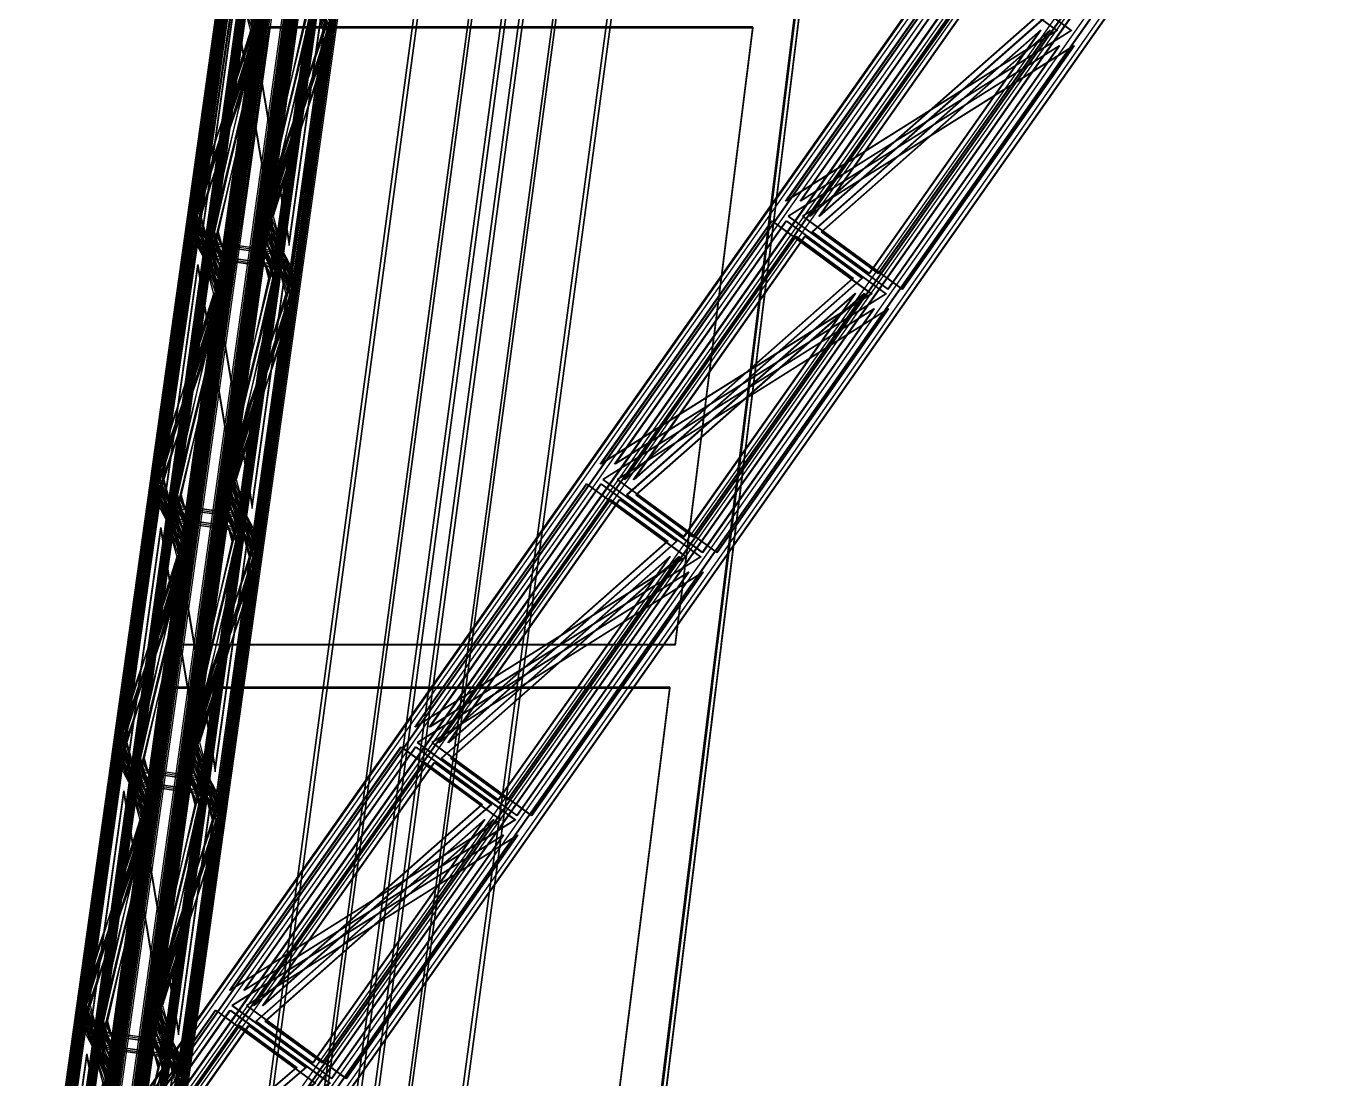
# Model space of a CAD drawing. Header units: millimetres. Extents: x -48000 to 1060615, y -2000 to 333000.
# Drawn here: x -16786 to -11377, y 80942 to 85275 of the extents above; entities that cross this region are included whole.
import ezdxf

# ---------------------------------------------------------------- set-up
doc = ezdxf.new("R2010")
doc.units = ezdxf.units.MM
doc.layers.add('D-STR-STRC', color=7, linetype='Continuous', lineweight=25)

msp = doc.modelspace()

# ---------------------------------------------------------------- linework, layer by layer
at = {"layer": 'D-STR-STRC'}
for points in [[(-16786.1, 80186.74), (-7623.78, 93186.74)], [(-16770.18, 80175.07), (-7607.85, 93175.07)], [(-16723.6, 80186.74), (-7561.28, 93186.74)], [(-16722.02, 80160.89), (-14897.37, 93160.89)], [(-16714.17, 80174.39), (-14889.51, 93174.39)], [(-16710.54, 80163.49), (-14885.89, 93163.49)], [(-16707.68, 80175.07), (-7545.35, 93175.07)], [(-16707.67, 80186.74), (-14883.02, 93186.74)], [(-16704.5, 80175.07), (-14879.85, 93175.07)], [(-16411.48, 80160.89), (-14586.83, 93160.89)], [(-16401.72, 80174.39), (-14577.07, 93174.39)], [(-16398.1, 80163.49), (-14573.44, 93163.49)], [(-16393.83, 80186.74), (-14569.18, 93186.74)], [(-16390.66, 80175.07), (-14566.01, 93175.07)], [(-16731.67, 80146.24), (-14907.02, 93146.24)], [(-16726.81, 80137.1), (-14902.16, 93137.1)], [(-16717.85, 80150.83), (-14893.2, 93150.83)], [(-16687.76, 80122.55), (-7525.43, 93122.55)], [(-16671.83, 80110.88), (-7509.5, 93110.88)], [(-16646.74, 80122.55), (-7484.41, 93122.55)], [(-16645.7, 80105.58), (-14821.05, 93105.58)], [(-16640.55, 80114.44), (-14815.9, 93114.44)], [(-16636.93, 80103.54), (-14812.27, 93103.54)], [(-16636.28, 80122.55), (-14811.63, 93122.55)], [(-16633.11, 80110.88), (-14808.46, 93110.88)], [(-16630.81, 80110.88), (-7468.49, 93110.88)], [(-16441.91, 80105.58), (-14617.26, 93105.58)], [(-16435.5, 80114.44), (-14610.85, 93114.44)], [(-16431.88, 80103.54), (-14607.23, 93103.54)], [(-16430.33, 80122.55), (-14605.68, 93122.55)], [(-16427.16, 80110.88), (-14602.51, 93110.88)], [(-16423.84, 80146.24), (-14599.19, 93146.24)], [(-16418.98, 80137.1), (-14594.33, 93137.1)], [(-16407.31, 80150.83), (-14582.66, 93150.83)], [(-16652.03, 80095.97), (-14827.38, 93095.97)], [(-16647.17, 80086.83), (-14822.52, 93086.83)], [(-16641.53, 80095.53), (-14816.88, 93095.53)], [(-16450.02, 80095.97), (-14625.37, 93095.97)], [(-16445.16, 80086.83), (-14620.51, 93086.83)], [(-16437.74, 80095.53), (-14613.09, 93095.53)], [(-16717.87, 80038.13), (-14893.22, 93038.13)], [(-16717.87, 80038.13), (-14893.22, 93038.13)], [(-16717.87, 80022.73), (-14893.22, 93022.73)], [(-16717.87, 80022.73), (-14893.22, 93022.73)], [(-16717.86, 80030.58), (-14893.21, 93030.58)], [(-16698.07, 80035.36), (-14873.42, 93035.36)], [(-16698.07, 80035.36), (-14873.42, 93035.36)], [(-16698.07, 80019.96), (-14873.42, 93019.96)], [(-16698.07, 80019.96), (-14873.42, 93019.96)], [(-16698.06, 80027.8), (-14873.41, 93027.8)], [(-16301.94, 79972.2), (-14477.29, 92972.2)], [(-16301.93, 79980.04), (-14477.28, 92980.04)], [(-16301.93, 79980.04), (-14477.28, 92980.04)], [(-16301.93, 79964.64), (-14477.28, 92964.64)], [(-16301.93, 79964.64), (-14477.28, 92964.64)], [(-16282.14, 79969.42), (-14457.48, 92969.42)], [(-16282.13, 79977.27), (-14457.47, 92977.27)], [(-16282.13, 79977.27), (-14457.47, 92977.27)], [(-16282.13, 79961.87), (-14457.47, 92961.87)], [(-16282.13, 79961.87), (-14457.47, 92961.87)], [(-16572.84, 79889.12), (-14748.19, 92889.12)], [(-16568.12, 79896.46), (-14743.47, 92896.46)], [(-16564.5, 79885.56), (-14739.85, 92885.56)], [(-16562.26, 79904.47), (-14737.61, 92904.47)], [(-16558.09, 79894.42), (-14733.44, 92894.42)], [(-16554.84, 79913.17), (-14730.19, 92913.17)], [(-16549.98, 79904.03), (-14725.33, 92904.03)], [(-16369.19, 79889.12), (-7206.86, 92889.12)], [(-16366.89, 79889.12), (-14542.24, 92889.12)], [(-16363.07, 79896.46), (-14538.42, 92896.46)], [(-16359.45, 79885.56), (-14534.8, 92885.56)], [(-16358.47, 79904.47), (-14533.82, 92904.47)], [(-16354.3, 79894.42), (-14529.65, 92894.42)], [(-16352.83, 79913.17), (-14528.18, 92913.17)], [(-16347.97, 79904.03), (-14523.32, 92904.03)], [(-16328.17, 79889.12), (-7165.85, 92889.12)], [(-16601.9, 79836.51), (-14777.25, 92836.51)], [(-16592.69, 79849.17), (-14768.04, 92849.17)], [(-16588.52, 79839.11), (-14763.87, 92839.11)], [(-16581.02, 79862.9), (-14756.37, 92862.9)], [(-16576.16, 79853.76), (-14751.51, 92853.76)], [(-16569.67, 79877.45), (-14745.02, 92877.45)], [(-16363.72, 79877.45), (-14539.06, 92877.45)], [(-16353.26, 79877.45), (-7190.93, 92877.45)], [(-16312.24, 79877.45), (-7149.92, 92877.45)], [(-16289.46, 79836.51), (-14464.8, 92836.51)], [(-16282.15, 79849.17), (-14457.5, 92849.17)], [(-16277.98, 79839.11), (-14453.32, 92839.11)], [(-16273.19, 79862.9), (-14448.54, 92862.9)], [(-16268.33, 79853.76), (-14443.68, 92853.76)], [(-16609.34, 79824.93), (-14784.69, 92824.93)], [(-16606.17, 79813.26), (-14781.51, 92813.26)], [(-16598.28, 79825.61), (-14773.63, 92825.61)], [(-16295.5, 79824.93), (-14470.85, 92824.93)], [(-16292.33, 79813.26), (-14467.68, 92813.26)], [(-16292.32, 79824.93), (-7130, 92824.93)], [(-16285.83, 79825.61), (-14461.18, 92825.61)], [(-16276.4, 79813.26), (-7114.07, 92813.26)], [(-16229.82, 79824.93), (-7067.5, 92824.93)], [(-16213.9, 79813.26), (-7051.57, 92813.26)], [(-16749.62, 79921.42), (-15560.35, 88078.58)], [(-16749.62, 79921.42), (-15560.35, 88078.58)], [(-16729.62, 79921.42), (-15540.35, 88078.58)], [(-14291.75, 79921.42), (-13280.91, 88078.58)], [(-14271.75, 79921.42), (-13260.91, 88078.58)], [(-14271.75, 79921.42), (-13260.91, 88078.58)]]:
    msp.add_lwpolyline(points, dxfattribs=at)
for points in [[(-16786.1, 80186.74), (-16276.4, 79813.26), (-7114.07, 92813.26), (-7623.78, 93186.74)], [(-16782.98, 80186.74), (-16273.27, 79813.26), (-7110.94, 92813.26), (-7620.65, 93186.74)], [(-16726.73, 80186.74), (-16217.02, 79813.26), (-7054.69, 92813.26), (-7564.4, 93186.74)], [(-16723.6, 80186.74), (-16213.9, 79813.26), (-7051.57, 92813.26), (-7561.28, 93186.74)], [(-16722.02, 80160.89), (-16588.52, 79839.11), (-14763.87, 92839.11), (-14897.37, 93160.89)], [(-16714.17, 80174.39), (-16598.28, 79825.61), (-14773.63, 92825.61), (-14889.51, 93174.39)], [(-16707.67, 80186.74), (-16606.17, 79813.26), (-14781.51, 92813.26), (-14883.02, 93186.74)], [(-16706.5, 80160.89), (-16572.99, 79839.11), (-14748.34, 92839.11), (-14881.85, 93160.89)], [(-16698.54, 80174.39), (-16582.66, 79825.61), (-14758.01, 92825.61), (-14873.89, 93174.39)], [(-16691.98, 80186.74), (-16590.47, 79813.26), (-14765.82, 92813.26), (-14867.33, 93186.74)], [(-16427.01, 80160.89), (-16293.5, 79839.11), (-14468.85, 92839.11), (-14602.36, 93160.89)], [(-16417.34, 80174.39), (-16301.46, 79825.61), (-14476.81, 92825.61), (-14592.69, 93174.39)], [(-16411.48, 80160.89), (-16277.98, 79839.11), (-14453.32, 92839.11), (-14586.83, 93160.89)], [(-16409.53, 80186.74), (-16308.02, 79813.26), (-14483.37, 92813.26), (-14584.88, 93186.74)], [(-16401.72, 80174.39), (-16285.83, 79825.61), (-14461.18, 92825.61), (-14577.07, 93174.39)], [(-16393.83, 80186.74), (-16292.33, 79813.26), (-14467.68, 92813.26), (-14569.18, 93186.74)], [(-16731.67, 80146.24), (-16576.16, 79853.76), (-14751.51, 92853.76), (-14907.02, 93146.24)], [(-16716.28, 80146.24), (-16560.77, 79853.76), (-14736.12, 92853.76), (-14891.63, 93146.24)], [(-16687.76, 80122.55), (-16353.26, 79877.45), (-7190.93, 92877.45), (-7525.43, 93122.55)], [(-16684.63, 80122.55), (-16350.13, 79877.45), (-7187.81, 92877.45), (-7522.31, 93122.55)], [(-16649.87, 80122.55), (-16315.37, 79877.45), (-7153.04, 92877.45), (-7487.54, 93122.55)], [(-16646.74, 80122.55), (-16312.24, 79877.45), (-7149.92, 92877.45), (-7484.41, 93122.55)], [(-16645.7, 80105.58), (-16558.09, 79894.42), (-14733.44, 92894.42), (-14821.05, 93105.58)], [(-16640.55, 80114.44), (-16564.5, 79885.56), (-14739.85, 92885.56), (-14815.9, 93114.44)], [(-16636.28, 80122.55), (-16569.67, 79877.45), (-14745.02, 92877.45), (-14811.63, 93122.55)], [(-16630.18, 80105.58), (-16542.56, 79894.42), (-14717.91, 92894.42), (-14805.52, 93105.58)], [(-16624.92, 80114.44), (-16548.88, 79885.56), (-14724.22, 92885.56), (-14800.27, 93114.44)], [(-16620.59, 80122.55), (-16553.98, 79877.45), (-14729.33, 92877.45), (-14795.94, 93122.55)], [(-16457.44, 80105.58), (-16369.82, 79894.42), (-14545.17, 92894.42), (-14632.79, 93105.58)], [(-16451.12, 80114.44), (-16375.08, 79885.56), (-14550.42, 92885.56), (-14626.47, 93114.44)], [(-16446.02, 80122.55), (-16379.41, 79877.45), (-14554.76, 92877.45), (-14621.37, 93122.55)], [(-16441.91, 80105.58), (-16354.3, 79894.42), (-14529.65, 92894.42), (-14617.26, 93105.58)], [(-16439.23, 80146.24), (-16283.72, 79853.76), (-14459.07, 92853.76), (-14614.58, 93146.24)], [(-16435.5, 80114.44), (-16359.45, 79885.56), (-14534.8, 92885.56), (-14610.85, 93114.44)], [(-16430.33, 80122.55), (-16363.72, 79877.45), (-14539.06, 92877.45), (-14605.68, 93122.55)], [(-16423.84, 80146.24), (-16268.33, 79853.76), (-14443.68, 92853.76), (-14599.19, 93146.24)], [(-16652.03, 80095.97), (-16549.98, 79904.03), (-14725.33, 92904.03), (-14827.38, 93095.97)], [(-16636.64, 80095.97), (-16534.59, 79904.03), (-14709.94, 92904.03), (-14811.99, 93095.97)], [(-16465.41, 80095.97), (-16363.36, 79904.03), (-14538.71, 92904.03), (-14640.76, 93095.97)], [(-16450.02, 80095.97), (-16347.97, 79904.03), (-14523.32, 92904.03), (-14625.37, 93095.97)], [(-16282.13, 79977.27), (-16717.87, 80038.13), (-14893.22, 93038.13), (-14457.47, 92977.27)], [(-16282.13, 79977.27), (-16717.87, 80038.13), (-14893.22, 93038.13), (-14457.47, 92977.27)], [(-16282.13, 79976.15), (-16717.87, 80037.01), (-14893.22, 93037.01), (-14457.47, 92976.15)], [(-16282.13, 79976.15), (-16717.87, 80037.01), (-14893.22, 93037.01), (-14457.47, 92976.15)], [(-16282.13, 79962.99), (-16717.87, 80023.85), (-14893.22, 93023.85), (-14457.47, 92962.99)], [(-16282.13, 79962.99), (-16717.87, 80023.85), (-14893.22, 93023.85), (-14457.47, 92962.99)], [(-16282.13, 79961.87), (-16717.87, 80022.73), (-14893.22, 93022.73), (-14457.47, 92961.87)], [(-16282.13, 79961.87), (-16717.87, 80022.73), (-14893.22, 93022.73), (-14457.47, 92961.87)], [(-16282.14, 79969.42), (-16717.86, 80030.58), (-14893.21, 93030.58), (-14457.48, 92969.42)], [(-16749.62, 79923.39), (-14271.75, 79923.39), (-13260.91, 88080.55), (-15560.35, 88080.55)], [(-16749.62, 79921.42), (-14271.75, 79921.42), (-13260.91, 88078.58), (-15560.35, 88078.58)], [(-14271.75, 79919.11), (-16749.62, 79919.11), (-15560.35, 88076.27), (-13260.91, 88076.27)], [(-16733.79, 79919.11), (-16733.79, 79919.11), (-15544.52, 88076.27), (-15544.52, 88076.27)], [(-14287.63, 79923.39), (-14287.63, 79923.39), (-13276.79, 88080.55), (-13276.79, 88080.55)], [(-15480.03, 79943.35), (-15900.11, 80056.65), (-14821.27, 88056.65), (-14401.18, 87943.35)], [(-15900.11, 80056.65), (-15883.14, 80056.65), (-14804.29, 88056.65), (-14821.27, 88056.65)], [(-15883.14, 80056.65), (-15900.11, 80056.65), (-14821.27, 88056.65), (-14804.29, 88056.65)], [(-15900.11, 80056.65), (-15480.03, 79943.35), (-14401.18, 87943.35), (-14821.27, 88056.65)], [(-15883.14, 80056.65), (-15679.35, 80001.69), (-14600.5, 88001.69), (-14804.29, 88056.65)], [(-15679.35, 80001.69), (-15883.14, 80056.65), (-14804.29, 88056.65), (-14600.5, 88001.69)], [(-15333.15, 80001.69), (-15536.94, 80056.65), (-14458.1, 88056.65), (-14254.3, 88001.69)], [(-15536.94, 80056.65), (-15519.97, 80056.65), (-14441.12, 88056.65), (-14458.1, 88056.65)], [(-15519.97, 80056.65), (-15536.94, 80056.65), (-14458.1, 88056.65), (-14441.12, 88056.65)], [(-15536.94, 80056.65), (-15333.15, 80001.69), (-14254.3, 88001.69), (-14458.1, 88056.65)], [(-15519.97, 80056.65), (-15099.89, 79943.35), (-14021.04, 87943.35), (-14441.12, 88056.65)], [(-15099.89, 79943.35), (-15519.97, 80056.65), (-14441.12, 88056.65), (-14021.04, 87943.35)], [(-15679.35, 80001.69), (-15333.15, 80001.69), (-14254.3, 88001.69), (-14600.5, 88001.69)], [(-15333.15, 80001.69), (-15679.35, 80001.69), (-14600.5, 88001.69), (-14254.3, 88001.69)], [(-15320.65, 79998.31), (-15666.85, 79998.31), (-14588, 87998.31), (-14241.8, 87998.31)], [(-15666.85, 79998.31), (-15463.06, 79943.35), (-14384.21, 87943.35), (-14588, 87998.31)], [(-15463.06, 79943.35), (-15666.85, 79998.31), (-14588, 87998.31), (-14384.21, 87943.35)], [(-15666.85, 79998.31), (-15320.65, 79998.31), (-14241.8, 87998.31), (-14588, 87998.31)], [(-15116.86, 79943.35), (-15320.65, 79998.31), (-14241.8, 87998.31), (-14038.01, 87943.35)], [(-15320.65, 79998.31), (-15116.86, 79943.35), (-14038.01, 87943.35), (-14241.8, 87998.31)], [(-15463.06, 79943.35), (-15480.03, 79943.35), (-14401.18, 87943.35), (-14384.21, 87943.35)], [(-15480.03, 79943.35), (-15463.06, 79943.35), (-14384.21, 87943.35), (-14401.18, 87943.35)], [(-15099.89, 79943.35), (-15116.86, 79943.35), (-14038.01, 87943.35), (-14021.04, 87943.35)], [(-15116.86, 79943.35), (-15099.89, 79943.35), (-14021.04, 87943.35), (-14038.01, 87943.35)], [(-16096.67, 84536.78), (-15956.74, 85533.67), (-15849.32, 85274.74)], [(-16090.17, 84546.71), (-15949.89, 85546.2), (-15856.64, 85265.54)], [(-16084.85, 84555.61), (-15944.19, 85557.74), (-15862.51, 85257.2)], [(-16081.14, 84536.78), (-15941.22, 85533.67), (-15833.79, 85274.74)], [(-16074.55, 84546.71), (-15934.27, 85546.2), (-15841.02, 85265.54)], [(-16069.16, 84555.61), (-15928.5, 85557.74), (-15846.82, 85257.2)], [(-15801.65, 84536.78), (-15661.73, 85533.67), (-15554.3, 85274.74)], [(-15793.35, 84546.71), (-15653.06, 85546.2), (-15559.81, 85265.54)], [(-15786.7, 84555.61), (-15646.05, 85557.74), (-15564.36, 85257.2)], [(-15786.12, 84536.78), (-15646.2, 85533.67), (-15538.77, 85274.74)], [(-15777.72, 84546.71), (-15637.44, 85546.2), (-15544.19, 85265.54)], [(-15771.01, 84555.61), (-15630.35, 85557.74), (-15548.67, 85257.2)], [(-13658.64, 84555.61), (-12952.35, 85557.74), (-12542.19, 85257.2)], [(-13655.52, 84555.61), (-12949.23, 85557.74), (-12539.07, 85257.2)], [(-13599.27, 84555.61), (-12892.98, 85557.74), (-12482.82, 85257.2)], [(-13596.15, 84555.61), (-12889.85, 85557.74), (-12479.69, 85257.2)], [(-16104.68, 84525.78), (-15965.11, 85520.17), (-15839.98, 85284.81)], [(-16089.29, 84525.78), (-15949.72, 85520.17), (-15824.58, 85284.81)], [(-16025.04, 84475.51), (-15885.47, 85469.9), (-15813.8, 85335.08)], [(-16020.35, 84481.47), (-15880.42, 85478.37), (-15818.89, 85330.05)], [(-16016.55, 84486.77), (-15876.27, 85486.25), (-15822.85, 85325.49)], [(-16013.46, 84491.42), (-15872.8, 85493.54), (-15826.02, 85321.39)], [(-16009.65, 84475.51), (-15870.08, 85469.9), (-15798.4, 85335.08)], [(-16004.82, 84481.47), (-15864.9, 85478.37), (-15803.36, 85330.05)], [(-16000.93, 84486.77), (-15860.65, 85486.25), (-15807.23, 85325.49)], [(-15997.77, 84491.42), (-15857.11, 85493.54), (-15810.32, 85321.39)], [(-15838.42, 84475.51), (-15698.85, 85469.9), (-15627.17, 85335.08)], [(-15832.08, 84481.47), (-15692.16, 85478.37), (-15630.62, 85330.05)], [(-15827.13, 84486.77), (-15686.85, 85486.25), (-15633.43, 85325.49)], [(-15823.2, 84491.42), (-15682.54, 85493.54), (-15635.75, 85321.39)], [(-15823.03, 84475.51), (-15683.46, 85469.9), (-15611.78, 85335.08)], [(-15816.55, 84481.47), (-15676.63, 85478.37), (-15615.09, 85330.05)], [(-15812.24, 84525.78), (-15672.67, 85520.17), (-15547.54, 85284.81)], [(-15811.51, 84486.77), (-15671.22, 85486.25), (-15617.81, 85325.49)], [(-15807.5, 84491.42), (-15666.85, 85493.54), (-15620.06, 85321.39)], [(-15796.85, 84525.78), (-15657.28, 85520.17), (-15532.15, 85284.81)], [(-13560.3, 84491.42), (-12854, 85493.54), (-12619.06, 85321.39)], [(-13557.17, 84491.42), (-12850.88, 85493.54), (-12615.93, 85321.39)], [(-13522.41, 84491.42), (-12816.11, 85493.54), (-12581.17, 85321.39)], [(-13519.28, 84491.42), (-12812.99, 85493.54), (-12578.04, 85321.39)], [(-15703.47, 84387.76), (-15565.28, 85372.3), (-15877.24, 85415.87)], [(-15703.47, 84387.76), (-15565.28, 85372.3), (-15877.24, 85415.87)], [(-15754.27, 84349.53), (-16066.23, 84393.1), (-15928.04, 85377.64)], [(-15754.27, 84349.53), (-16066.23, 84393.1), (-15928.04, 85377.64)], [(-15754.27, 84348.41), (-16066.23, 84391.98), (-15928.04, 85376.52)], [(-15754.27, 84348.41), (-16066.23, 84391.98), (-15928.04, 85376.52)], [(-15754.27, 84335.25), (-16066.23, 84378.82), (-15928.04, 85363.36)], [(-15754.27, 84335.25), (-16066.23, 84378.82), (-15928.04, 85363.36)], [(-15754.27, 84334.13), (-16066.23, 84377.7), (-15928.04, 85362.24)], [(-15754.27, 84334.13), (-16066.23, 84377.7), (-15928.04, 85362.24)], [(-15754.27, 84341.8), (-16066.21, 84385.59), (-15928.06, 85369.89)], [(-15703.47, 84386.64), (-15565.28, 85371.18), (-15877.24, 85414.75)], [(-15703.47, 84386.64), (-15565.28, 85371.18), (-15877.24, 85414.75)], [(-15703.45, 84380.11), (-15565.3, 85364.41), (-15877.24, 85408.2)], [(-15703.47, 84373.48), (-15565.28, 85358.02), (-15877.24, 85401.59)], [(-15703.47, 84373.48), (-15565.28, 85358.02), (-15877.24, 85401.59)], [(-15703.47, 84372.36), (-15565.28, 85356.9), (-15877.24, 85400.47)], [(-15703.47, 84372.36), (-15565.28, 85356.9), (-15877.24, 85400.47)], [(-16340.33, 82728.74), (-16340.33, 82728.74), (-15969.64, 85271.26), (-15969.64, 85271.26)], [(-16324.5, 82726.44), (-16324.5, 82726.44), (-15953.81, 85268.95), (-15953.81, 85268.95)], [(-14113.03, 82728.74), (-16151.17, 82728.74), (-15784.84, 85271.26), (-13793.6, 85271.26)], [(-14113.03, 82726.44), (-16151.17, 82726.44), (-15784.84, 85268.95), (-13793.6, 85268.95)], [(-16151.13, 82730.96), (-14112.99, 82730.96), (-13793.63, 85272.97), (-15784.87, 85272.97)], [(-16151.13, 82729), (-14112.99, 82729), (-13793.63, 85271), (-15784.87, 85271)], [(-16019.73, 84414.92), (-15948.05, 84280.1), (-15808.48, 85274.49)], [(-16016.42, 84419.95), (-15954.88, 84271.63), (-15814.96, 85268.53)], [(-16013.7, 84424.51), (-15960.29, 84263.75), (-15820, 85263.23)], [(-16011.45, 84428.61), (-15964.66, 84256.46), (-15824.01, 85258.58)], [(-16004.34, 84414.92), (-15932.66, 84280.1), (-15793.09, 85274.49)], [(-16000.89, 84419.95), (-15939.35, 84271.63), (-15799.43, 85268.53)], [(-15998.08, 84424.51), (-15944.67, 84263.75), (-15804.38, 85263.23)], [(-15995.76, 84428.61), (-15948.97, 84256.46), (-15808.32, 85258.58)], [(-15833.11, 84414.92), (-15761.43, 84280.1), (-15621.86, 85274.49)], [(-15828.15, 84419.95), (-15766.61, 84271.63), (-15626.69, 85268.53)], [(-15824.28, 84424.51), (-15770.87, 84263.75), (-15630.58, 85263.23)], [(-15821.19, 84428.61), (-15774.4, 84256.46), (-15633.74, 85258.58)], [(-15817.72, 84414.92), (-15746.04, 84280.1), (-15606.47, 85274.49)], [(-15812.62, 84419.95), (-15751.09, 84271.63), (-15611.17, 85268.53)], [(-15808.66, 84424.51), (-15755.24, 84263.75), (-15614.96, 85263.23)], [(-15805.5, 84428.61), (-15758.71, 84256.46), (-15618.05, 85258.58)], [(-13939.71, 82730.96), (-13939.71, 82730.96), (-13624.7, 85272.97), (-13624.7, 85272.97)], [(-13923.83, 82729), (-13923.83, 82729), (-13608.83, 85271), (-13608.83, 85271)], [(-13550.21, 84428.61), (-13315.27, 84256.46), (-12608.97, 85258.58)], [(-13547.09, 84428.61), (-13312.14, 84256.46), (-12605.85, 85258.58)], [(-13512.32, 84428.61), (-13277.38, 84256.46), (-12571.08, 85258.58)], [(-13509.2, 84428.61), (-13274.25, 84256.46), (-12567.96, 85258.58)], [(-16099.36, 84465.19), (-15974.23, 84229.83), (-15834.66, 85224.22)], [(-16092.74, 84475.26), (-15985.31, 84216.33), (-15845.39, 85213.22)], [(-16087.32, 84484.46), (-15994.07, 84203.8), (-15853.79, 85203.29)], [(-16083.97, 84465.19), (-15958.84, 84229.83), (-15819.27, 85224.22)], [(-16077.21, 84475.26), (-15969.78, 84216.33), (-15829.86, 85213.22)], [(-16071.7, 84484.46), (-15978.45, 84203.8), (-15838.16, 85203.29)], [(-15806.93, 84465.19), (-15681.79, 84229.83), (-15542.22, 85224.22)], [(-15797.72, 84475.26), (-15690.29, 84216.33), (-15550.37, 85213.22)], [(-15791.54, 84465.19), (-15666.4, 84229.83), (-15526.83, 85224.22)], [(-15790.5, 84484.46), (-15697.25, 84203.8), (-15556.96, 85203.29)], [(-15782.2, 84475.26), (-15674.77, 84216.33), (-15534.85, 85213.22)], [(-15774.87, 84484.46), (-15681.62, 84203.8), (-15541.34, 85203.29)], [(-16082.84, 84492.8), (-16001.16, 84192.26), (-15860.5, 85194.39)], [(-16067.15, 84492.8), (-15985.47, 84192.26), (-15844.81, 85194.39)], [(-15784.69, 84492.8), (-15703.01, 84192.26), (-15562.36, 85194.39)], [(-15769, 84492.8), (-15687.32, 84192.26), (-15546.66, 85194.39)], [(-13648.56, 84492.8), (-13238.4, 84192.26), (-12532.11, 85194.39)], [(-13645.44, 84492.8), (-13235.28, 84192.26), (-12528.99, 85194.39)], [(-13589.19, 84492.8), (-13179.03, 84192.26), (-12472.74, 85194.39)], [(-13586.06, 84492.8), (-13175.9, 84192.26), (-12469.61, 85194.39)], [(-16248.72, 83453.45), (-16108.8, 84450.34), (-16001.37, 84191.41)], [(-16242.23, 83463.38), (-16101.94, 84462.86), (-16008.69, 84182.21)], [(-16236.9, 83472.28), (-16096.25, 84474.4), (-16014.56, 84173.86)], [(-16233.19, 83453.45), (-16093.27, 84450.34), (-15985.84, 84191.41)], [(-16226.61, 83463.38), (-16086.32, 84462.86), (-15993.07, 84182.21)], [(-16221.21, 83472.28), (-16080.55, 84474.4), (-15998.87, 84173.86)], [(-15953.71, 83453.45), (-15813.78, 84450.34), (-15706.35, 84191.41)], [(-15945.4, 83463.38), (-15805.12, 84462.86), (-15711.87, 84182.21)], [(-15938.76, 83472.28), (-15798.1, 84474.4), (-15716.42, 84173.86)], [(-15938.18, 83453.45), (-15798.26, 84450.34), (-15690.83, 84191.41)], [(-15929.78, 83463.38), (-15789.49, 84462.86), (-15696.24, 84182.21)], [(-15923.06, 83472.28), (-15782.41, 84474.4), (-15700.73, 84173.86)], [(-14422.17, 83472.28), (-13715.88, 84474.4), (-13305.72, 84173.86)], [(-14419.05, 83472.28), (-13712.75, 84474.4), (-13302.6, 84173.86)], [(-14362.8, 83472.28), (-13656.5, 84474.4), (-13246.35, 84173.86)], [(-14359.67, 83472.28), (-13653.38, 84474.4), (-13243.22, 84173.86)], [(-16256.73, 83442.45), (-16117.16, 84436.83), (-15992.03, 84201.48)], [(-16241.34, 83442.45), (-16101.77, 84436.83), (-15976.64, 84201.48)], [(-16172.4, 83398.14), (-16032.48, 84395.03), (-15970.94, 84246.72)], [(-16168.61, 83403.43), (-16028.32, 84402.92), (-15974.91, 84242.16)], [(-16165.51, 83408.08), (-16024.86, 84410.21), (-15978.07, 84238.05)], [(-16156.87, 83398.14), (-16016.95, 84395.03), (-15955.41, 84246.72)], [(-16152.99, 83403.43), (-16012.7, 84402.92), (-15959.29, 84242.16)], [(-16149.82, 83408.08), (-16009.17, 84410.21), (-15962.38, 84238.05)], [(-15984.13, 83398.14), (-15844.21, 84395.03), (-15782.67, 84246.72)], [(-15979.19, 83403.43), (-15838.9, 84402.92), (-15785.49, 84242.16)], [(-15975.25, 83408.08), (-15834.59, 84410.21), (-15787.81, 84238.05)], [(-15968.61, 83398.14), (-15828.68, 84395.03), (-15767.15, 84246.72)], [(-15964.3, 83442.45), (-15824.73, 84436.83), (-15699.59, 84201.48)], [(-15963.56, 83403.43), (-15823.28, 84402.92), (-15769.86, 84242.16)], [(-15959.56, 83408.08), (-15818.9, 84410.21), (-15772.11, 84238.05)], [(-15948.91, 83442.45), (-15809.34, 84436.83), (-15684.2, 84201.48)], [(-14323.82, 83408.08), (-13617.53, 84410.21), (-13382.59, 84238.05)], [(-14320.7, 83408.08), (-13614.4, 84410.21), (-13379.46, 84238.05)], [(-14285.93, 83408.08), (-13579.64, 84410.21), (-13344.7, 84238.05)], [(-14282.81, 83408.08), (-13576.51, 84410.21), (-13341.57, 84238.05)], [(-16177.1, 83392.18), (-16037.53, 84386.56), (-15965.85, 84251.75)], [(-16161.71, 83392.18), (-16022.14, 84386.56), (-15950.46, 84251.75)], [(-15990.48, 83392.18), (-15850.91, 84386.56), (-15779.23, 84251.75)], [(-15975.09, 83392.18), (-15835.52, 84386.56), (-15763.84, 84251.75)], [(-15906.33, 83266.19), (-16218.29, 83309.77), (-16080.1, 84294.31)], [(-15906.33, 83266.19), (-16218.29, 83309.77), (-16080.1, 84294.31)], [(-15906.33, 83265.07), (-16218.29, 83308.65), (-16080.1, 84293.19)], [(-15906.33, 83265.07), (-16218.29, 83308.65), (-16080.1, 84293.19)], [(-15906.33, 83251.91), (-16218.29, 83295.48), (-16080.1, 84280.03)], [(-15906.33, 83251.91), (-16218.29, 83295.48), (-16080.1, 84280.03)], [(-15906.33, 83258.47), (-16218.27, 83302.25), (-16080.11, 84286.56)], [(-15855.52, 83304.43), (-15717.33, 84288.97), (-16029.29, 84332.54)], [(-15855.52, 83304.43), (-15717.33, 84288.97), (-16029.29, 84332.54)], [(-15855.52, 83303.31), (-15717.33, 84287.85), (-16029.29, 84331.42)], [(-15855.52, 83303.31), (-15717.33, 84287.85), (-16029.29, 84331.42)], [(-15855.51, 83296.78), (-15717.35, 84281.08), (-16029.29, 84324.86)], [(-15855.52, 83290.15), (-15717.33, 84274.69), (-16029.29, 84318.26)], [(-15855.52, 83290.15), (-15717.33, 84274.69), (-16029.29, 84318.26)], [(-15855.52, 83289.03), (-15717.33, 84273.57), (-16029.29, 84317.14)], [(-15855.52, 83289.03), (-15717.33, 84273.57), (-16029.29, 84317.14)], [(-15906.33, 83250.79), (-16218.29, 83294.36), (-16080.1, 84278.91)], [(-15906.33, 83250.79), (-16218.29, 83294.36), (-16080.1, 84278.91)], [(-16171.78, 83331.59), (-16100.1, 83196.77), (-15960.53, 84191.16)], [(-16168.47, 83336.62), (-16106.94, 83188.3), (-15967.01, 84185.19)], [(-16165.76, 83341.18), (-16112.34, 83180.41), (-15972.06, 84179.9)], [(-16163.51, 83345.28), (-16116.72, 83173.12), (-15976.06, 84175.25)], [(-16156.39, 83331.59), (-16084.71, 83196.77), (-15945.14, 84191.16)], [(-16152.95, 83336.62), (-16091.41, 83188.3), (-15951.49, 84185.19)], [(-16150.13, 83341.18), (-16096.72, 83180.41), (-15956.43, 84179.9)], [(-16147.81, 83345.28), (-16101.03, 83173.12), (-15960.37, 84175.25)], [(-15985.16, 83331.59), (-15913.48, 83196.77), (-15773.91, 84191.16)], [(-15980.21, 83336.62), (-15918.67, 83188.3), (-15778.75, 84185.19)], [(-15976.33, 83341.18), (-15922.92, 83180.41), (-15782.63, 84179.9)], [(-15973.24, 83345.28), (-15926.45, 83173.12), (-15785.8, 84175.25)], [(-15969.77, 83331.59), (-15898.09, 83196.77), (-15758.52, 84191.16)], [(-15964.68, 83336.62), (-15903.14, 83188.3), (-15763.22, 84185.19)], [(-15960.71, 83341.18), (-15907.3, 83180.41), (-15767.01, 84179.9)], [(-15957.55, 83345.28), (-15910.76, 83173.12), (-15770.11, 84175.25)], [(-14313.74, 83345.28), (-14078.8, 83173.12), (-13372.5, 84175.25)], [(-14310.61, 83345.28), (-14075.67, 83173.12), (-13369.38, 84175.25)], [(-14275.85, 83345.28), (-14040.91, 83173.12), (-13334.61, 84175.25)], [(-14272.72, 83345.28), (-14037.78, 83173.12), (-13331.49, 84175.25)], [(-16251.42, 83381.86), (-16126.28, 83146.5), (-15986.71, 84140.89)], [(-16244.79, 83391.92), (-16137.36, 83133), (-15997.44, 84129.89)], [(-16239.38, 83401.12), (-16146.13, 83120.47), (-16005.84, 84119.96)], [(-16236.03, 83381.86), (-16110.89, 83146.5), (-15971.32, 84140.89)], [(-16229.27, 83391.92), (-16121.84, 83133), (-15981.91, 84129.89)], [(-16223.75, 83401.12), (-16130.5, 83120.47), (-15990.22, 84119.96)], [(-15958.98, 83381.86), (-15833.85, 83146.5), (-15694.28, 84140.89)], [(-15949.78, 83391.92), (-15842.35, 83133), (-15702.43, 84129.89)], [(-15943.59, 83381.86), (-15818.46, 83146.5), (-15678.89, 84140.89)], [(-15942.55, 83401.12), (-15849.3, 83120.47), (-15709.01, 84119.96)], [(-15934.25, 83391.92), (-15826.82, 83133), (-15686.9, 84129.89)], [(-15926.93, 83401.12), (-15833.68, 83120.47), (-15693.39, 84119.96)], [(-16234.89, 83409.47), (-16153.21, 83108.93), (-16012.56, 84111.06)], [(-16219.2, 83409.47), (-16137.52, 83108.93), (-15996.86, 84111.06)], [(-15936.75, 83409.47), (-15855.07, 83108.93), (-15714.41, 84111.06)], [(-15921.06, 83409.47), (-15839.37, 83108.93), (-15698.72, 84111.06)], [(-14412.09, 83409.47), (-14001.93, 83108.93), (-13295.64, 84111.06)], [(-14408.96, 83409.47), (-13998.81, 83108.93), (-13292.51, 84111.06)], [(-14352.71, 83409.47), (-13942.56, 83108.93), (-13236.26, 84111.06)], [(-14349.59, 83409.47), (-13939.43, 83108.93), (-13233.14, 84111.06)], [(-16400.77, 82370.11), (-16260.85, 83367), (-16153.42, 83108.08)], [(-16394.28, 82380.04), (-16254, 83379.53), (-16160.75, 83098.88)], [(-16388.96, 82388.94), (-16248.3, 83391.07), (-16166.62, 83090.53)], [(-16385.25, 82370.11), (-16245.33, 83367), (-16137.9, 83108.08)], [(-16378.66, 82380.04), (-16238.37, 83379.53), (-16145.13, 83098.88)], [(-16373.26, 82388.94), (-16232.61, 83391.07), (-16150.93, 83090.53)], [(-16105.76, 82370.11), (-15965.84, 83367), (-15858.41, 83108.08)], [(-16097.46, 82380.04), (-15957.17, 83379.53), (-15863.92, 83098.88)], [(-16090.81, 82388.94), (-15950.15, 83391.07), (-15868.47, 83090.53)], [(-16090.23, 82370.11), (-15950.31, 83367), (-15842.88, 83108.08)], [(-16081.83, 82380.04), (-15941.55, 83379.53), (-15848.3, 83098.88)], [(-16075.12, 82388.94), (-15934.46, 83391.07), (-15852.78, 83090.53)], [(-15185.7, 82388.94), (-14479.41, 83391.07), (-14069.25, 83090.53)], [(-15182.57, 82388.94), (-14476.28, 83391.07), (-14066.12, 83090.53)], [(-15126.32, 82388.94), (-14420.03, 83391.07), (-14009.87, 83090.53)], [(-15123.2, 82388.94), (-14416.91, 83391.07), (-14006.75, 83090.53)], [(-16408.79, 82359.11), (-16269.22, 83353.5), (-16144.08, 83118.14)], [(-16393.4, 82359.11), (-16253.83, 83353.5), (-16128.69, 83118.14)], [(-16324.45, 82314.81), (-16184.53, 83311.7), (-16123, 83163.38)], [(-16320.66, 82320.1), (-16180.38, 83319.59), (-16126.96, 83158.82)], [(-16317.57, 82324.75), (-16176.91, 83326.88), (-16130.12, 83154.72)], [(-16308.93, 82314.81), (-16169.01, 83311.7), (-16107.47, 83163.38)], [(-16305.04, 82320.1), (-16164.75, 83319.59), (-16111.34, 83158.82)], [(-16301.88, 82324.75), (-16161.22, 83326.88), (-16114.43, 83154.72)], [(-16136.19, 82314.81), (-15996.27, 83311.7), (-15934.73, 83163.38)], [(-16131.24, 82320.1), (-15990.95, 83319.59), (-15937.54, 83158.82)], [(-16127.3, 82324.75), (-15986.65, 83326.88), (-15939.86, 83154.72)], [(-16120.66, 82314.81), (-15980.74, 83311.7), (-15919.2, 83163.38)], [(-16116.35, 82359.11), (-15976.78, 83353.5), (-15851.65, 83118.14)], [(-16115.62, 82320.1), (-15975.33, 83319.59), (-15921.92, 83158.82)], [(-16111.61, 82324.75), (-15970.96, 83326.88), (-15924.17, 83154.72)], [(-16100.96, 82359.11), (-15961.39, 83353.5), (-15836.26, 83118.14)], [(-15087.35, 82324.75), (-14381.06, 83326.88), (-14146.11, 83154.72)], [(-15084.23, 82324.75), (-14377.93, 83326.88), (-14142.99, 83154.72)], [(-15049.46, 82324.75), (-14343.17, 83326.88), (-14108.22, 83154.72)], [(-15046.34, 82324.75), (-14340.04, 83326.88), (-14105.1, 83154.72)], [(-16329.15, 82308.84), (-16189.58, 83303.23), (-16117.9, 83168.41)], [(-16313.76, 82308.84), (-16174.19, 83303.23), (-16102.51, 83168.41)], [(-16142.53, 82308.84), (-16002.96, 83303.23), (-15931.28, 83168.41)], [(-16127.14, 82308.84), (-15987.57, 83303.23), (-15915.89, 83168.41)], [(-16058.38, 82182.86), (-16370.34, 82226.43), (-16232.15, 83210.97)], [(-16058.38, 82182.86), (-16370.34, 82226.43), (-16232.15, 83210.97)], [(-16058.38, 82181.74), (-16370.34, 82225.31), (-16232.15, 83209.85)], [(-16058.38, 82181.74), (-16370.34, 82225.31), (-16232.15, 83209.85)], [(-16058.38, 82175.14), (-16370.32, 82218.92), (-16232.17, 83203.22)], [(-16007.58, 82221.09), (-15869.39, 83205.64), (-16181.35, 83249.21)], [(-16007.58, 82221.09), (-15869.39, 83205.64), (-16181.35, 83249.21)], [(-16007.58, 82219.97), (-15869.39, 83204.52), (-16181.35, 83248.09)], [(-16007.58, 82219.97), (-15869.39, 83204.52), (-16181.35, 83248.09)], [(-16007.56, 82213.44), (-15869.41, 83197.75), (-16181.35, 83241.53)], [(-16007.58, 82206.81), (-15869.39, 83191.35), (-16181.35, 83234.93)], [(-16007.58, 82206.81), (-15869.39, 83191.35), (-16181.35, 83234.93)], [(-16007.58, 82205.69), (-15869.39, 83190.23), (-16181.35, 83233.81)], [(-16007.58, 82205.69), (-15869.39, 83190.23), (-16181.35, 83233.81)], [(-16058.38, 82168.58), (-16370.34, 82212.15), (-16232.15, 83196.69)], [(-16058.38, 82168.58), (-16370.34, 82212.15), (-16232.15, 83196.69)], [(-16058.38, 82167.46), (-16370.34, 82211.03), (-16232.15, 83195.57)], [(-16058.38, 82167.46), (-16370.34, 82211.03), (-16232.15, 83195.57)], [(-16323.84, 82248.25), (-16252.16, 82113.44), (-16112.59, 83107.82)], [(-16320.53, 82253.28), (-16258.99, 82104.97), (-16119.07, 83101.86)], [(-16317.81, 82257.84), (-16264.4, 82097.08), (-16124.11, 83096.57)], [(-16315.56, 82261.95), (-16268.77, 82089.79), (-16128.12, 83091.92)], [(-16308.45, 82248.25), (-16236.77, 82113.44), (-16097.2, 83107.82)], [(-16305, 82253.28), (-16243.46, 82104.97), (-16103.54, 83101.86)], [(-16302.19, 82257.84), (-16248.77, 82097.08), (-16108.49, 83096.57)], [(-16299.87, 82261.95), (-16253.08, 82089.79), (-16112.42, 83091.92)], [(-16137.22, 82248.25), (-16065.54, 82113.44), (-15925.97, 83107.82)], [(-16132.26, 82253.28), (-16070.72, 82104.97), (-15930.8, 83101.86)], [(-16128.39, 82257.84), (-16074.97, 82097.08), (-15934.69, 83096.57)], [(-16125.3, 82261.95), (-16078.51, 82089.79), (-15937.85, 83091.92)], [(-16121.82, 82248.25), (-16050.15, 82113.44), (-15910.58, 83107.82)], [(-16116.73, 82253.28), (-16055.2, 82104.97), (-15915.27, 83101.86)], [(-16112.77, 82257.84), (-16059.35, 82097.08), (-15919.07, 83096.57)], [(-16109.6, 82261.95), (-16062.82, 82089.79), (-15922.16, 83091.92)], [(-15077.27, 82261.95), (-14842.32, 82089.79), (-14136.03, 83091.92)], [(-15074.14, 82261.95), (-14839.2, 82089.79), (-14132.9, 83091.92)], [(-15039.38, 82261.95), (-14804.43, 82089.79), (-14098.14, 83091.92)], [(-15036.25, 82261.95), (-14801.31, 82089.79), (-14095.01, 83091.92)], [(-16403.47, 82298.52), (-16278.34, 82063.17), (-16138.77, 83057.55)], [(-16396.85, 82308.59), (-16289.42, 82049.66), (-16149.5, 83046.55)], [(-16391.43, 82317.79), (-16298.18, 82037.14), (-16157.9, 83036.62)], [(-16388.08, 82298.52), (-16262.95, 82063.17), (-16123.38, 83057.55)], [(-16381.32, 82308.59), (-16273.89, 82049.66), (-16133.97, 83046.55)], [(-16375.81, 82317.79), (-16282.56, 82037.14), (-16142.27, 83036.62)], [(-16111.04, 82298.52), (-15985.9, 82063.17), (-15846.33, 83057.55)], [(-16101.83, 82308.59), (-15994.4, 82049.66), (-15854.48, 83046.55)], [(-16095.64, 82298.52), (-15970.51, 82063.17), (-15830.94, 83057.55)], [(-16094.6, 82317.79), (-16001.35, 82037.14), (-15861.07, 83036.62)], [(-16086.31, 82308.59), (-15978.88, 82049.66), (-15838.95, 83046.55)], [(-16078.98, 82317.79), (-15985.73, 82037.14), (-15845.45, 83036.62)], [(-16386.95, 82326.14), (-16305.27, 82025.6), (-16164.61, 83027.72)], [(-16371.26, 82326.14), (-16289.57, 82025.6), (-16148.92, 83027.72)], [(-16088.8, 82326.14), (-16007.12, 82025.6), (-15866.46, 83027.72)], [(-16073.11, 82326.14), (-15991.43, 82025.6), (-15850.77, 83027.72)], [(-15175.62, 82326.14), (-14765.46, 82025.6), (-14059.17, 83027.72)], [(-15172.49, 82326.14), (-14762.33, 82025.6), (-14056.04, 83027.72)], [(-15116.24, 82326.14), (-14706.08, 82025.6), (-13999.79, 83027.72)], [(-15113.12, 82326.14), (-14702.96, 82025.6), (-13996.67, 83027.72)], [(-16711.98, 80179.58), (-16711.98, 80179.58), (-16366.07, 82552.2), (-16366.07, 82552.2)], [(-16696.15, 80177.27), (-16696.15, 80177.27), (-16350.23, 82549.89), (-16350.23, 82549.89)], [(-16518.46, 80181.54), (-14433.29, 80181.54), (-14135.24, 82553.92), (-16176.64, 82553.92)], [(-14433.29, 80179.58), (-16518.46, 80179.58), (-16176.6, 82552.2), (-14135.2, 82552.2)], [(-16518.46, 80179.58), (-14433.29, 80179.58), (-14135.24, 82551.95), (-16176.64, 82551.95)], [(-14433.29, 80177.27), (-16518.46, 80177.27), (-16176.6, 82549.89), (-14135.2, 82549.89)], [(-14255.64, 80181.54), (-14255.64, 80181.54), (-13961.65, 82553.92), (-13961.65, 82553.92)], [(-14239.76, 80179.58), (-14239.76, 80179.58), (-13945.77, 82551.95), (-13945.77, 82551.95)], [(-16552.83, 81286.78), (-16412.91, 82283.67), (-16305.48, 82024.74)], [(-16546.34, 81296.71), (-16406.05, 82296.2), (-16312.8, 82015.54)], [(-16541.01, 81305.61), (-16400.35, 82307.74), (-16318.67, 82007.2)], [(-16537.3, 81286.78), (-16397.38, 82283.67), (-16289.95, 82024.74)], [(-16530.71, 81296.71), (-16390.43, 82296.2), (-16297.18, 82015.54)], [(-16525.32, 81305.61), (-16384.66, 82307.74), (-16302.98, 82007.2)], [(-16257.81, 81286.78), (-16117.89, 82283.67), (-16010.46, 82024.74)], [(-16249.51, 81296.71), (-16109.22, 82296.2), (-16015.97, 82015.54)], [(-16242.86, 81305.61), (-16102.21, 82307.74), (-16020.53, 82007.2)], [(-16242.29, 81286.78), (-16102.37, 82283.67), (-15994.94, 82024.74)], [(-16233.89, 81296.71), (-16093.6, 82296.2), (-16000.35, 82015.54)], [(-16227.17, 81305.61), (-16086.52, 82307.74), (-16004.84, 82007.2)], [(-15949.23, 81305.61), (-15242.93, 82307.74), (-14832.78, 82007.2)], [(-15946.1, 81305.61), (-15239.81, 82307.74), (-14829.65, 82007.2)], [(-15889.85, 81305.61), (-15183.56, 82307.74), (-14773.4, 82007.2)], [(-15886.73, 81305.61), (-15180.43, 82307.74), (-14770.28, 82007.2)], [(-16560.84, 81275.78), (-16421.27, 82270.17), (-16296.14, 82034.81)], [(-16545.45, 81275.78), (-16405.88, 82270.17), (-16280.75, 82034.81)], [(-16476.51, 81231.47), (-16336.59, 82228.37), (-16275.05, 82080.05)], [(-16472.72, 81236.77), (-16332.43, 82236.25), (-16279.02, 82075.49)], [(-16469.62, 81241.42), (-16328.97, 82243.54), (-16282.18, 82071.39)], [(-16460.98, 81231.47), (-16321.06, 82228.37), (-16259.52, 82080.05)], [(-16457.09, 81236.77), (-16316.81, 82236.25), (-16263.39, 82075.49)], [(-16453.93, 81241.42), (-16313.27, 82243.54), (-16266.49, 82071.39)], [(-16288.24, 81231.47), (-16148.32, 82228.37), (-16086.78, 82080.05)], [(-16283.29, 81236.77), (-16143.01, 82236.25), (-16089.59, 82075.49)], [(-16279.36, 81241.42), (-16138.7, 82243.54), (-16091.91, 82071.39)], [(-16272.71, 81231.47), (-16132.79, 82228.37), (-16071.26, 82080.05)], [(-16268.41, 81275.78), (-16128.84, 82270.17), (-16003.7, 82034.81)], [(-16267.67, 81236.77), (-16127.39, 82236.25), (-16073.97, 82075.49)], [(-16263.67, 81241.42), (-16123.01, 82243.54), (-16076.22, 82071.39)], [(-16253.01, 81275.78), (-16113.44, 82270.17), (-15988.31, 82034.81)], [(-15850.88, 81241.42), (-15144.58, 82243.54), (-14909.64, 82071.39)], [(-15847.75, 81241.42), (-15141.46, 82243.54), (-14906.52, 82071.39)], [(-15812.99, 81241.42), (-15106.69, 82243.54), (-14871.75, 82071.39)], [(-15809.86, 81241.42), (-15103.57, 82243.54), (-14868.62, 82071.39)], [(-16481.21, 81225.51), (-16341.64, 82219.9), (-16269.96, 82085.08)], [(-16465.82, 81225.51), (-16326.25, 82219.9), (-16254.57, 82085.08)], [(-16294.59, 81225.51), (-16155.02, 82219.9), (-16083.34, 82085.08)], [(-16279.19, 81225.51), (-16139.62, 82219.9), (-16067.95, 82085.08)], [(-16210.44, 81099.53), (-16522.39, 81143.1), (-16384.21, 82127.64)], [(-16210.44, 81099.53), (-16522.39, 81143.1), (-16384.21, 82127.64)], [(-16210.44, 81098.41), (-16522.39, 81141.98), (-16384.21, 82126.52)], [(-16210.44, 81098.41), (-16522.39, 81141.98), (-16384.21, 82126.52)], [(-16210.43, 81091.8), (-16522.38, 81135.59), (-16384.22, 82119.89)], [(-16159.63, 81137.76), (-16021.44, 82122.3), (-16333.4, 82165.87)], [(-16159.63, 81137.76), (-16021.44, 82122.3), (-16333.4, 82165.87)], [(-16159.63, 81136.64), (-16021.44, 82121.18), (-16333.4, 82164.75)], [(-16159.63, 81136.64), (-16021.44, 82121.18), (-16333.4, 82164.75)], [(-16159.62, 81130.11), (-16021.46, 82114.41), (-16333.4, 82158.2)], [(-16159.63, 81123.48), (-16021.44, 82108.02), (-16333.4, 82151.59)], [(-16159.63, 81123.48), (-16021.44, 82108.02), (-16333.4, 82151.59)], [(-16159.63, 81122.36), (-16021.44, 82106.9), (-16333.4, 82150.47)], [(-16159.63, 81122.36), (-16021.44, 82106.9), (-16333.4, 82150.47)], [(-16210.44, 81085.25), (-16522.39, 81128.82), (-16384.21, 82113.36)], [(-16210.44, 81085.25), (-16522.39, 81128.82), (-16384.21, 82113.36)], [(-16210.44, 81084.13), (-16522.39, 81127.7), (-16384.21, 82112.24)], [(-16210.44, 81084.13), (-16522.39, 81127.7), (-16384.21, 82112.24)], [(-16475.89, 81164.92), (-16404.21, 81030.1), (-16264.64, 82024.49)], [(-16472.58, 81169.95), (-16411.04, 81021.63), (-16271.12, 82018.53)], [(-16469.87, 81174.51), (-16416.45, 81013.75), (-16276.16, 82013.23)], [(-16467.61, 81178.61), (-16420.83, 81006.46), (-16280.17, 82008.58)], [(-16460.5, 81164.92), (-16388.82, 81030.1), (-16249.25, 82024.49)], [(-16457.05, 81169.95), (-16395.52, 81021.63), (-16255.6, 82018.53)], [(-16454.24, 81174.51), (-16400.83, 81013.75), (-16260.54, 82013.23)], [(-16451.92, 81178.61), (-16405.13, 81006.46), (-16264.48, 82008.58)], [(-16289.27, 81164.92), (-16217.59, 81030.1), (-16078.02, 82024.49)], [(-16284.31, 81169.95), (-16222.78, 81021.63), (-16082.86, 82018.53)], [(-16280.44, 81174.51), (-16227.03, 81013.75), (-16086.74, 82013.23)], [(-16277.35, 81178.61), (-16230.56, 81006.46), (-16089.91, 82008.58)], [(-16273.88, 81164.92), (-16202.2, 81030.1), (-16062.63, 82024.49)], [(-16268.79, 81169.95), (-16207.25, 81021.63), (-16067.33, 82018.53)], [(-16264.82, 81174.51), (-16211.41, 81013.75), (-16071.12, 82013.23)], [(-16261.66, 81178.61), (-16214.87, 81006.46), (-16074.21, 82008.58)], [(-15840.79, 81178.61), (-15605.85, 81006.46), (-14899.56, 82008.58)], [(-15837.67, 81178.61), (-15602.72, 81006.46), (-14896.43, 82008.58)], [(-15802.9, 81178.61), (-15567.96, 81006.46), (-14861.67, 82008.58)], [(-15799.78, 81178.61), (-15564.83, 81006.46), (-14858.54, 82008.58)], [(-16555.53, 81215.19), (-16430.39, 80979.83), (-16290.82, 81974.22)], [(-16548.9, 81225.26), (-16441.47, 80966.33), (-16301.55, 81963.22)], [(-16540.14, 81215.19), (-16415, 80979.83), (-16275.43, 81974.22)], [(-16533.37, 81225.26), (-16425.94, 80966.33), (-16286.02, 81963.22)], [(-16263.09, 81215.19), (-16137.96, 80979.83), (-15998.39, 81974.22)], [(-16253.89, 81225.26), (-16146.46, 80966.33), (-16006.54, 81963.22)], [(-16247.7, 81215.19), (-16122.56, 80979.83), (-15982.99, 81974.22)], [(-16238.36, 81225.26), (-16130.93, 80966.33), (-15991.01, 81963.22)], [(-16543.48, 81234.46), (-16450.24, 80953.8), (-16309.95, 81953.29)], [(-16539, 81242.8), (-16457.32, 80942.26), (-16316.66, 81944.39)], [(-16527.86, 81234.46), (-16434.61, 80953.8), (-16294.33, 81953.29)], [(-16523.31, 81242.8), (-16441.63, 80942.26), (-16300.97, 81944.39)], [(-16246.66, 81234.46), (-16153.41, 80953.8), (-16013.12, 81953.29)], [(-16240.86, 81242.8), (-16159.18, 80942.26), (-16018.52, 81944.39)], [(-16231.04, 81234.46), (-16137.79, 80953.8), (-15997.5, 81953.29)], [(-16225.16, 81242.8), (-16143.48, 80942.26), (-16002.83, 81944.39)], [(-15939.14, 81242.8), (-15528.99, 80942.26), (-14822.69, 81944.39)], [(-15936.02, 81242.8), (-15525.86, 80942.26), (-14819.57, 81944.39)], [(-15879.77, 81242.8), (-15469.61, 80942.26), (-14763.32, 81944.39)], [(-15876.64, 81242.8), (-15466.49, 80942.26), (-14760.19, 81944.39)], [(-16696.09, 80266.12), (-16564.96, 81200.34), (-16457.53, 80941.41)], [(-16689.86, 80274.17), (-16558.11, 81212.86), (-16464.86, 80932.21)], [(-16684.8, 80281.15), (-16552.41, 81224.4), (-16470.73, 80923.86)], [(-16680.56, 80266.12), (-16549.43, 81200.34), (-16442.01, 80941.41)], [(-16674.24, 80274.17), (-16542.48, 81212.86), (-16449.23, 80932.21)], [(-16671.26, 80281.15), (-16006.46, 81224.4), (-15596.3, 80923.86)], [(-16669.11, 80281.15), (-16536.72, 81224.4), (-16455.03, 80923.86)], [(-16668.13, 80281.15), (-16003.33, 81224.4), (-15593.18, 80923.86)], [(-16611.88, 80281.15), (-15947.08, 81224.4), (-15536.93, 80923.86)], [(-16608.76, 80281.15), (-15943.96, 81224.4), (-15533.8, 80923.86)], [(-16401.07, 80266.12), (-16269.95, 81200.34), (-16162.52, 80941.41)], [(-16393.03, 80274.17), (-16261.28, 81212.86), (-16168.03, 80932.21)], [(-16386.66, 80281.15), (-16254.26, 81224.4), (-16172.58, 80923.86)], [(-16385.54, 80266.12), (-16254.42, 81200.34), (-16146.99, 80941.41)], [(-16377.41, 80274.17), (-16245.66, 81212.86), (-16152.41, 80932.21)], [(-16370.96, 80281.15), (-16238.57, 81224.4), (-16156.89, 80923.86)], [(-16703.85, 80256.93), (-16573.33, 81186.83), (-16448.19, 80951.48)], [(-16688.45, 80256.93), (-16557.94, 81186.83), (-16432.8, 80951.48)], [(-16619.77, 80210.81), (-16488.64, 81145.03), (-16427.1, 80996.72)], [(-16616.24, 80214.22), (-16484.49, 81152.92), (-16431.07, 80992.16)], [(-16613.41, 80216.96), (-16481.02, 81160.21), (-16434.23, 80988.05)], [(-16604.24, 80210.81), (-16473.11, 81145.03), (-16411.58, 80996.72)], [(-16600.62, 80214.22), (-16468.86, 81152.92), (-16415.45, 80992.16)], [(-16597.72, 80216.96), (-16465.33, 81160.21), (-16418.54, 80988.05)], [(-16572.91, 80216.96), (-15908.11, 81160.21), (-15673.17, 80988.05)], [(-16569.79, 80216.96), (-15904.99, 81160.21), (-15670.04, 80988.05)], [(-16535.02, 80216.96), (-15870.22, 81160.21), (-15635.28, 80988.05)], [(-16531.9, 80216.96), (-15867.1, 81160.21), (-15632.15, 80988.05)], [(-16431.5, 80210.81), (-16300.37, 81145.03), (-16238.84, 80996.72)], [(-16426.82, 80214.22), (-16295.06, 81152.92), (-16241.65, 80992.16)], [(-16423.15, 80216.96), (-16290.76, 81160.21), (-16243.97, 80988.05)], [(-16415.97, 80210.81), (-16284.85, 81145.03), (-16223.31, 80996.72)], [(-16411.41, 80256.93), (-16280.89, 81186.83), (-16155.76, 80951.48)], [(-16411.19, 80214.22), (-16279.44, 81152.92), (-16226.03, 80992.16)], [(-16407.46, 80216.96), (-16275.07, 81160.21), (-16228.28, 80988.05)], [(-16396.02, 80256.93), (-16265.5, 81186.83), (-16140.36, 80951.48)], [(-16624.21, 80206.66), (-16493.69, 81136.56), (-16422.01, 81001.75)], [(-16608.82, 80206.66), (-16478.3, 81136.56), (-16406.62, 81001.75)], [(-16437.59, 80206.66), (-16307.07, 81136.56), (-16235.39, 81001.75)], [(-16422.2, 80206.66), (-16291.68, 81136.56), (-16220, 81001.75)], [(-16352.44, 80087.82), (-16664.4, 80131.39), (-16536.26, 81044.31)], [(-16352.44, 80087.82), (-16664.4, 80131.39), (-16536.26, 81044.31)], [(-16352.44, 80086.7), (-16664.4, 80130.27), (-16536.26, 81043.19)], [(-16352.44, 80086.7), (-16664.4, 80130.27), (-16536.26, 81043.19)], [(-16352.41, 80080.26), (-16664.35, 80124.05), (-16536.28, 81036.56)], [(-16301.59, 80118.57), (-16173.52, 81031.08), (-16485.46, 81074.86)], [(-16301.63, 80126.05), (-16173.5, 81038.97), (-16485.45, 81082.54)], [(-16301.63, 80126.05), (-16173.5, 81038.97), (-16485.45, 81082.54)], [(-16301.63, 80124.93), (-16173.5, 81037.85), (-16485.45, 81081.42)], [(-16301.63, 80124.93), (-16173.5, 81037.85), (-16485.45, 81081.42)], [(-16301.63, 80111.77), (-16173.5, 81024.69), (-16485.45, 81068.26)], [(-16301.63, 80111.77), (-16173.5, 81024.69), (-16485.45, 81068.26)], [(-16301.63, 80110.65), (-16173.5, 81023.57), (-16485.45, 81067.14)], [(-16301.63, 80110.65), (-16173.5, 81023.57), (-16485.45, 81067.14)], [(-16352.44, 80073.54), (-16664.4, 80117.11), (-16536.26, 81030.03)], [(-16352.44, 80073.54), (-16664.4, 80117.11), (-16536.26, 81030.03)], [(-16352.44, 80072.42), (-16664.4, 80115.99), (-16536.26, 81028.91)], [(-16352.44, 80072.42), (-16664.4, 80115.99), (-16536.26, 81028.91)]]:
    msp.add_lwpolyline(points, close=True, dxfattribs=at)

doc.saveas('drawing.dxf')
